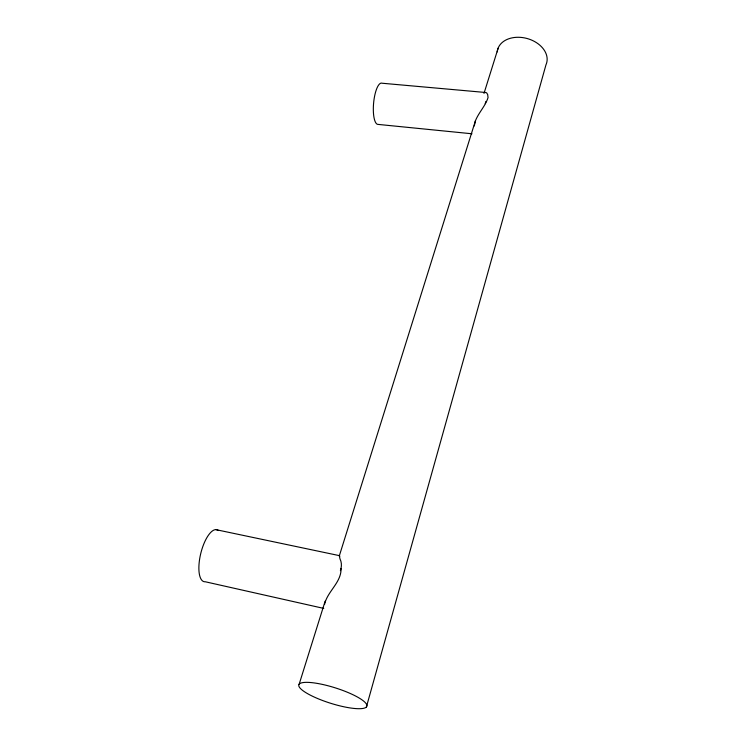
<?xml version="1.0" encoding="UTF-8"?>
<svg xmlns="http://www.w3.org/2000/svg" width="746" height="746" viewBox="0 0 746 746"><rect width="100%" height="100%" fill="white"/><g stroke="black" fill="none" stroke-linecap="round" stroke-linejoin="round"><path stroke-width="1.12" d="M340.39 570.662C341.733 566.951 341.864 562.503 340.008 558.968L339.327 555.826L475.426 120.796C478.69 112.534 485.376 106.081 488.043 97.614L487.679 94.556L486.588 92.784L485.161 92.448L382.139 83.235A20.748 6.164 -84.9 0 0 373.746 101.698A20.748 6.164 -84.9 0 0 377.532 124.349L471.966 133.776M324.547 604.484C327.261 591.401 341.463 582.579 341.053 568.508M474.307 125.934L475.426 120.796M366.398 706.975A35.631 8.047 17.5 0 0 321.256 684.166A35.631 8.047 17.5 0 0 310.914 695.449A35.631 8.047 17.5 0 0 366.398 706.975L545.96 64.846A25.42 18.352 15.1 0 0 526.853 38.438A25.42 18.352 15.1 0 0 497.237 51.912M485.226 103.675L485.907 101.456M299.081 684.464L325.135 601.173M483.995 93.418L498.151 48.173M339.327 555.826L339.859 556.19M215.995 529.66L339.449 555.649M323.755 608.41L205.299 581.768A26.772 9.922 -76.2 0 1 200.954 552.693A26.772 9.922 -76.2 0 1 218.429 530.555"/></g></svg>
